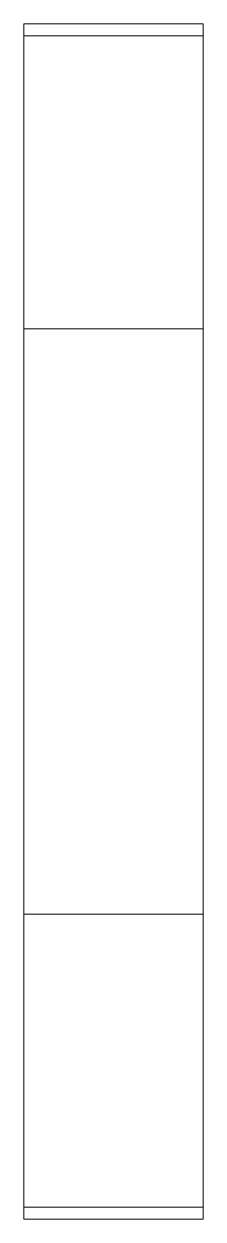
# Paper-space layout '_右视' of a CAD drawing. Header units: millimetres. Extents: x -3 to 0, y -5 to 15.
import ezdxf

# ---------------------------------------------------------------- set-up
doc = ezdxf.new("R2010")
doc.units = ezdxf.units.MM

psp = doc.layouts.new('_右视')

# ---------------------------------------------------------------- linework, layer by layer
at = {"color": 7, "linetype": 'Continuous', "lineweight": 15}
for p, q in [((0, 15), (-3, 15)), ((-3, -5), (-3, 15)), ((0, -5), (0, 15)), ((-3, 14.798), (0, 14.798)), ((-3, 9.899), (0, 9.899)), ((-3, 0.101), (0, 0.101)), ((-3, -4.798), (0, -4.798)), ((-3, -5), (0, -5))]:
    psp.add_line(p, q, dxfattribs=at)

doc.saveas('drawing.dxf')
